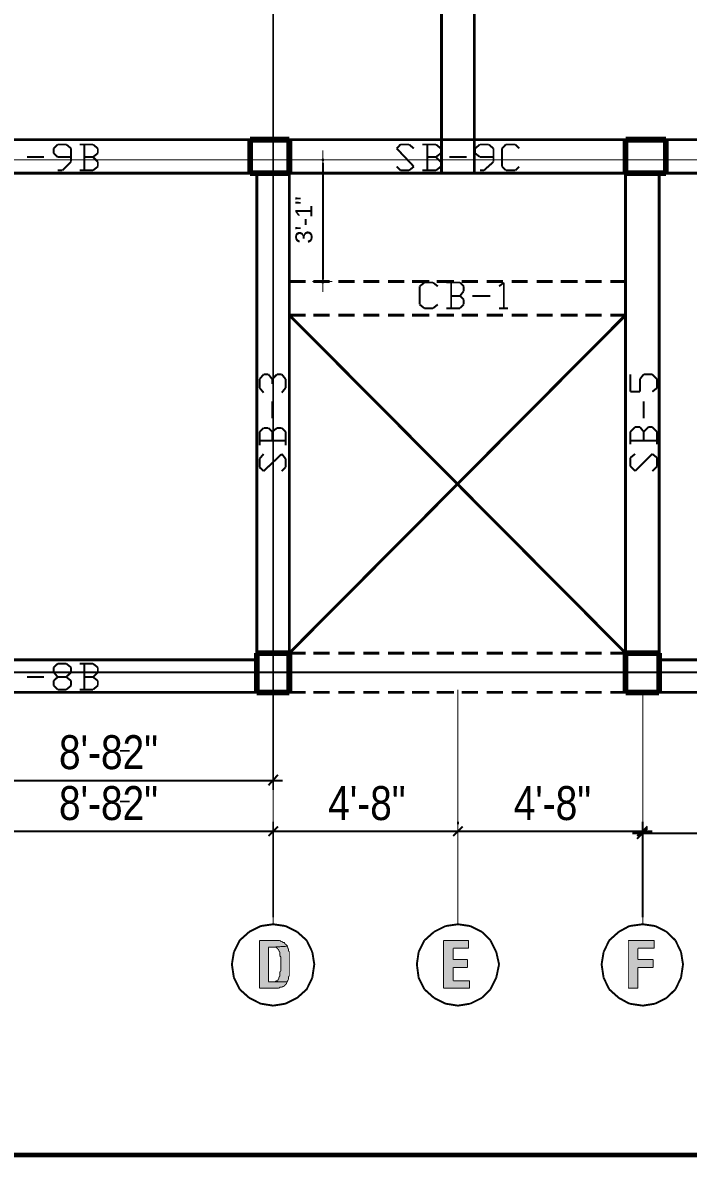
# Model space of a CAD drawing. Header units: millimetres. Extents: x 5 to 350, y 3 to 213.
# Drawn here: x 133.4 to 192.2, y 2.9 to 103.2 of the extents above; entities that cross this region are included whole.
import ezdxf

# ---------------------------------------------------------------- set-up
doc = ezdxf.new("R2010")
doc.units = ezdxf.units.MM
for name, color, linetype in [('H', 251, 'Continuous'), ('P', 255, 'Continuous'), ('T', 255, 'Continuous')]:
    doc.layers.add(name, color=color, linetype=linetype)
doc.styles.get("Standard").update_dxf_attribs({"font": 'arial.ttf'})

msp = doc.modelspace()

# ---------------------------------------------------------------- hatches: boundary and pattern name
at = {"layer": 'H', "linetype": 'Continuous'}
for points in [[(159.773, 91.105), (159.844, 91.193), (159.932, 91.105), (159.773, 91.105)], [(159.844, 91.017), (159.773, 91.105), (159.932, 91.105), (159.844, 91.017)], [(159.932, 91.105), (159.844, 91.193), (159.932, 91.264), (159.932, 91.105)], [(159.932, 90.928), (159.844, 91.017), (159.932, 91.105), (159.932, 90.928)], [(159.932, 91.105), (159.932, 91.264), (160.02, 91.193), (159.932, 91.105)], [(159.932, 91.105), (160.02, 91.193), (160.02, 91.105), (159.932, 91.105)], [(159.932, 90.928), (159.932, 91.105), (160.02, 91.017), (159.932, 90.928)], [(160.02, 91.017), (159.932, 91.105), (160.02, 91.105), (160.02, 91.017)], [(159.773, 80.345), (159.844, 80.433), (159.932, 80.345), (159.773, 80.345)], [(159.844, 80.186), (159.773, 80.345), (159.932, 80.345), (159.844, 80.186)], [(159.932, 80.345), (159.844, 80.433), (159.932, 80.433), (159.932, 80.345)], [(159.844, 80.186), (159.932, 80.345), (159.932, 80.186), (159.844, 80.186)], [(159.932, 80.345), (160.02, 80.433), (160.02, 80.345), (159.932, 80.345)], [(159.932, 80.345), (159.932, 80.433), (160.02, 80.433), (159.932, 80.345)], [(159.932, 80.186), (159.932, 80.345), (160.02, 80.186), (159.932, 80.186)], [(160.02, 80.186), (159.932, 80.345), (160.02, 80.345), (160.02, 80.186)], [(154.34, 17.868), (154.34, 22.102), (156.122, 22.102), (156.21, 22.013), (156.298, 22.013), (156.386, 21.925), (156.545, 21.925), (156.545, 21.837), (156.81, 21.59), (155.452, 21.502), (155.116, 21.502), (155.116, 18.45), (156.81, 18.45), (156.722, 18.38), (156.722, 18.292), (156.457, 18.027), (156.386, 18.027), (156.298, 17.956), (156.122, 17.956), (156.034, 17.868), (154.34, 17.868)], [(170.603, 17.868), (170.603, 22.102), (172.808, 22.102), (172.808, 21.414), (171.45, 21.414), (171.45, 20.408), (172.72, 20.408), (172.72, 19.72), (171.45, 19.72), (171.45, 18.538), (172.896, 18.538), (172.896, 17.868), (170.603, 17.868)], [(186.937, 17.868), (186.937, 22.102), (189.23, 22.102), (189.23, 21.414), (187.784, 21.414), (187.784, 20.408), (189.142, 20.408), (189.142, 19.72), (187.784, 19.72), (187.784, 17.868), (186.937, 17.868)], [(155.698, 18.45), (155.787, 18.538), (155.963, 18.538), (155.963, 18.627), (156.034, 18.715), (156.034, 18.803), (156.122, 18.962), (156.122, 19.297), (156.21, 19.385), (156.21, 20.655), (156.122, 20.743), (156.122, 21.078), (156.034, 21.167), (156.034, 21.255), (155.787, 21.502), (155.452, 21.502), (156.81, 21.59), (156.81, 21.502), (156.88, 21.343), (156.88, 21.167), (156.968, 21.078), (156.968, 18.962), (156.88, 18.874), (156.88, 18.627), (156.81, 18.538), (156.81, 18.45), (155.698, 18.45)]]:
    msp.add_hatch(color=256, dxfattribs=at).paths.add_polyline_path(points)

# ---------------------------------------------------------------- linework, layer by layer
at = {"layer": 'P'}
for points, const_width in [([(155.54, 201.842), (155.54, 35.384)], 0.169), ([(170.427, 130.722), (170.427, 89.923)], 0.254), ([(173.32, 130.722), (173.32, 89.923)], 0.254), ([(80.345, 92.886), (153.494, 92.886)], 0.254), ([(136.49, 92.463), (136.137, 92.11)], 0.169), ([(137.248, 92.463), (136.49, 92.463)], 0.169), ([(137.672, 92.11), (137.248, 92.463)], 0.169), ([(139.612, 92.463), (138.43, 92.463)], 0.169), ([(138.853, 92.463), (138.853, 90.17)], 0.169), ([(140.035, 92.11), (139.612, 92.463)], 0.169), ([(153.494, 89.923), (153.494, 92.886)], 0.508), ([(153.494, 92.886), (156.968, 92.886)], 0.508), ([(156.968, 92.886), (156.968, 89.923)], 0.508), ([(156.968, 92.886), (156.968, 92.886)], 0.508), ([(156.968, 92.886), (186.69, 92.886)], 0.254), ([(166.458, 92.11), (166.793, 92.463)], 0.169), ([(166.793, 92.463), (167.552, 92.463)], 0.169), ([(167.552, 92.463), (167.975, 92.11)], 0.169), ([(169.933, 92.463), (168.734, 92.463)], 0.169), ([(169.157, 92.463), (169.157, 90.17)], 0.169), ([(170.356, 92.11), (169.933, 92.463)], 0.169), ([(173.814, 92.463), (173.39, 92.11)], 0.169), ([(174.59, 92.463), (173.814, 92.463)], 0.169), ([(175.013, 92.11), (174.59, 92.463)], 0.169), ([(175.772, 92.11), (176.107, 92.463)], 0.169), ([(176.107, 92.463), (176.953, 92.463)], 0.169), ([(176.953, 92.463), (177.288, 92.11)], 0.169), ([(186.69, 89.923), (186.69, 92.886)], 0.508), ([(186.69, 92.886), (190.253, 92.886)], 0.508), ([(190.253, 92.886), (190.253, 89.923)], 0.508), ([(190.253, 92.886), (222.338, 92.886)], 0.254), ([(133.773, 91.352), (135.29, 91.352)], 0.169), ([(136.137, 92.11), (136.137, 91.687)], 0.169), ([(136.137, 91.687), (136.49, 91.352)], 0.169), ([(136.49, 91.352), (137.672, 91.352)], 0.169), ([(137.672, 90.928), (137.672, 92.11)], 0.169), ([(139.612, 91.352), (138.853, 91.352)], 0.169), ([(139.612, 91.352), (140.035, 91.687)], 0.169), ([(140.035, 90.928), (139.612, 91.352)], 0.169), ([(140.035, 91.687), (140.035, 92.11)], 0.169), ([(159.932, 90.258), (159.932, 91.952)], 0.085), ([(167.975, 90.505), (166.458, 92.11)], 0.169), ([(169.933, 91.352), (169.157, 91.352)], 0.169), ([(169.933, 91.352), (170.356, 91.687)], 0.169), ([(170.356, 90.928), (169.933, 91.352)], 0.169), ([(170.356, 91.687), (170.356, 92.11)], 0.169), ([(171.115, 91.352), (172.632, 91.352)], 0.169), ([(173.39, 92.11), (173.39, 91.687)], 0.169), ([(173.39, 91.687), (173.814, 91.352)], 0.169), ([(173.814, 91.352), (175.013, 91.352)], 0.169), ([(175.013, 90.928), (175.013, 92.11)], 0.169), ([(175.772, 90.505), (175.772, 92.11)], 0.169), ([(61.718, 91.105), (279.4, 91.105)], 0.085), ([(136.913, 90.17), (137.672, 90.928)], 0.169), ([(139.612, 90.17), (140.035, 90.505)], 0.169), ([(140.035, 90.505), (140.035, 90.928)], 0.169), ([(158.997, 91.105), (160.778, 91.105)], 0.085), ([(159.932, 90.84), (159.932, 80.522)], 0.169), ([(166.458, 90.505), (166.793, 90.17)], 0.169), ([(167.552, 90.17), (167.975, 90.505)], 0.169), ([(169.933, 90.17), (170.356, 90.505)], 0.169), ([(170.356, 90.505), (170.356, 90.928)], 0.169), ([(174.166, 90.17), (175.013, 90.928)], 0.169), ([(176.107, 90.17), (175.772, 90.505)], 0.169), ([(177.288, 90.505), (176.953, 90.17)], 0.169), ([(115.57, 89.923), (153.494, 89.923)], 0.254), ([(136.49, 90.17), (136.913, 90.17)], 0.169), ([(138.43, 90.17), (139.612, 90.17)], 0.169), ([(156.968, 89.923), (153.494, 89.923)], 0.508), ([(154.093, 47.502), (154.093, 89.923)], 0.254), ([(156.968, 89.923), (186.69, 89.923)], 0.254), ([(156.968, 47.502), (156.968, 89.923)], 0.254), ([(166.793, 90.17), (167.552, 90.17)], 0.169), ([(168.734, 90.17), (169.933, 90.17)], 0.169), ([(173.814, 90.17), (174.166, 90.17)], 0.169), ([(176.953, 90.17), (176.107, 90.17)], 0.169), ([(190.253, 89.923), (186.69, 89.923)], 0.508), ([(186.69, 89.923), (186.69, 89.923)], 0.508), ([(186.69, 47.502), (186.69, 89.923)], 0.254), ([(189.653, 47.502), (189.653, 89.923)], 0.254), ([(190.253, 89.923), (222.338, 89.923)], 0.254), ([(156.968, 80.345), (158.415, 80.345)], 0.254), ([(160.778, 80.345), (158.997, 80.345)], 0.085), ([(159.085, 80.345), (160.532, 80.345)], 0.254), ([(159.932, 81.192), (159.932, 79.41)], 0.085), ([(161.29, 80.345), (162.736, 80.345)], 0.254), ([(163.495, 80.345), (164.924, 80.345)], 0.254), ([(165.7, 80.345), (167.128, 80.345)], 0.254), ([(167.816, 80.345), (169.333, 80.345)], 0.254), ([(168.487, 79.922), (168.91, 80.257)], 0.169), ([(168.91, 80.257), (169.668, 80.257)], 0.169), ([(169.668, 80.257), (170.092, 79.922)], 0.169), ([(170.004, 80.345), (171.538, 80.345)], 0.254), ([(172.05, 80.257), (170.85, 80.257)], 0.169), ([(171.274, 80.257), (171.274, 77.982)], 0.169), ([(172.385, 79.922), (172.05, 80.257)], 0.169), ([(172.208, 80.345), (173.655, 80.345)], 0.254), ([(174.413, 80.345), (175.86, 80.345)], 0.254), ([(175.507, 79.922), (175.93, 80.257)], 0.169), ([(175.93, 80.257), (175.93, 77.982)], 0.169), ([(176.618, 80.345), (178.047, 80.345)], 0.254), ([(178.823, 80.345), (180.252, 80.345)], 0.254), ([(180.94, 80.345), (182.457, 80.345)], 0.254), ([(183.127, 80.345), (184.573, 80.345)], 0.254), ([(185.332, 80.345), (186.69, 80.345)], 0.254), ([(168.487, 78.317), (168.487, 79.922)], 0.169), ([(172.05, 79.075), (172.385, 79.498)], 0.169), ([(172.385, 79.498), (172.385, 79.922)], 0.169), ([(168.91, 77.982), (168.487, 78.317)], 0.169), ([(170.092, 78.317), (169.668, 77.982)], 0.169), ([(172.05, 79.075), (171.274, 79.075)], 0.169), ([(172.385, 78.74), (172.05, 79.075)], 0.169), ([(172.05, 77.982), (172.385, 78.317)], 0.169), ([(172.385, 78.317), (172.385, 78.74)], 0.169), ([(173.143, 79.075), (174.748, 79.075)], 0.169), ([(156.968, 77.382), (186.69, 47.502)], 0.254), ([(186.69, 77.382), (156.968, 47.502)], 0.254), ([(156.968, 77.382), (158.415, 77.382)], 0.254), ([(159.085, 77.382), (160.532, 77.382)], 0.254), ([(161.29, 77.382), (162.736, 77.382)], 0.254), ([(163.495, 77.382), (164.924, 77.382)], 0.254), ([(165.7, 77.382), (167.128, 77.382)], 0.254), ([(167.816, 77.382), (169.333, 77.382)], 0.254), ([(169.668, 77.982), (168.91, 77.982)], 0.169), ([(170.004, 77.382), (171.538, 77.382)], 0.254), ([(170.85, 77.982), (172.05, 77.982)], 0.169), ([(172.208, 77.382), (173.655, 77.382)], 0.254), ([(174.413, 77.382), (175.86, 77.382)], 0.254), ([(175.507, 77.982), (176.283, 77.982)], 0.169), ([(176.618, 77.382), (178.047, 77.382)], 0.254), ([(178.823, 77.382), (180.252, 77.382)], 0.254), ([(180.94, 77.382), (182.457, 77.382)], 0.254), ([(183.127, 77.382), (184.573, 77.382)], 0.254), ([(185.332, 77.382), (186.69, 77.382)], 0.254), ([(154.34, 71.72), (154.693, 72.143)], 0.169), ([(154.693, 72.143), (155.116, 72.143)], 0.169), ([(155.116, 72.143), (155.452, 71.72)], 0.169), ([(155.452, 71.72), (155.875, 72.143)], 0.169), ([(155.875, 72.143), (156.298, 72.143)], 0.169), ([(156.298, 72.143), (156.633, 71.72)], 0.169), ([(187.113, 70.608), (187.113, 72.143)], 0.169), ([(188.295, 72.143), (187.96, 71.72)], 0.169), ([(189.054, 72.143), (188.295, 72.143)], 0.169), ([(189.477, 71.72), (189.054, 72.143)], 0.169), ([(154.34, 70.944), (154.34, 71.72)], 0.169), ([(155.452, 71.72), (155.452, 71.296)], 0.169), ([(156.633, 71.72), (156.633, 70.944)], 0.169), ([(187.96, 71.72), (187.96, 70.608)], 0.169), ([(189.477, 70.944), (189.477, 71.72)], 0.169), ([(154.693, 70.52), (154.34, 70.944)], 0.169), ([(156.633, 70.944), (156.298, 70.52)], 0.169), ([(187.96, 70.608), (187.113, 70.608)], 0.169), ([(189.054, 70.608), (189.477, 70.944)], 0.169), ([(155.452, 68.245), (155.452, 69.762)], 0.169), ([(188.295, 68.245), (188.295, 69.762)], 0.169), ([(154.693, 67.398), (154.34, 67.063)], 0.169), ([(155.116, 67.398), (154.693, 67.398)], 0.169), ([(155.452, 67.063), (155.116, 67.398)], 0.169), ([(155.875, 67.398), (155.452, 67.063)], 0.169), ([(156.298, 67.398), (155.875, 67.398)], 0.169), ([(156.633, 67.063), (156.298, 67.398)], 0.169), ([(187.537, 67.486), (187.113, 67.063)], 0.169), ([(187.96, 67.486), (187.537, 67.486)], 0.169), ([(188.295, 67.063), (187.96, 67.486)], 0.169), ([(188.718, 67.486), (188.295, 67.063)], 0.169), ([(189.054, 67.486), (188.718, 67.486)], 0.169), ([(189.477, 67.063), (189.054, 67.486)], 0.169), ([(154.34, 67.063), (154.34, 65.864)], 0.169), ([(154.34, 66.287), (156.633, 66.287)], 0.169), ([(155.452, 67.063), (155.452, 66.287)], 0.169), ([(156.633, 65.864), (156.633, 67.063)], 0.169), ([(187.113, 67.063), (187.113, 65.952)], 0.169), ([(187.113, 66.287), (189.477, 66.287)], 0.169), ([(188.295, 67.063), (188.295, 66.287)], 0.169), ([(189.477, 65.952), (189.477, 67.063)], 0.169), ([(154.34, 64.682), (154.693, 65.105)], 0.169), ([(154.34, 63.923), (154.34, 64.682)], 0.169), ([(156.298, 65.105), (154.693, 63.588)], 0.169), ([(156.633, 64.682), (156.298, 65.105)], 0.169), ([(156.633, 63.923), (156.633, 64.682)], 0.169), ([(187.113, 64.77), (187.537, 65.105)], 0.169), ([(187.113, 64.012), (187.113, 64.77)], 0.169), ([(189.054, 65.105), (187.537, 63.588)], 0.169), ([(189.477, 64.77), (189.054, 65.105)], 0.169), ([(189.477, 64.012), (189.477, 64.77)], 0.169), ([(154.693, 63.588), (154.34, 63.923)], 0.169), ([(156.298, 63.588), (156.633, 63.923)], 0.169), ([(187.537, 63.588), (187.113, 64.012)], 0.169), ([(189.054, 63.588), (189.477, 64.012)], 0.169), ([(156.968, 47.502), (154.093, 47.502)], 0.508), ([(154.093, 47.502), (154.093, 44.027)], 0.508), ([(156.968, 44.027), (156.968, 47.502)], 0.508), ([(156.968, 47.502), (158.415, 47.502)], 0.254), ([(159.085, 47.502), (160.532, 47.502)], 0.254), ([(161.29, 47.502), (162.736, 47.502)], 0.254), ([(163.495, 47.502), (164.924, 47.502)], 0.254), ([(165.7, 47.502), (167.128, 47.502)], 0.254), ([(167.816, 47.502), (169.333, 47.502)], 0.254), ([(170.004, 47.502), (171.538, 47.502)], 0.254), ([(172.208, 47.502), (173.655, 47.502)], 0.254), ([(174.413, 47.502), (175.86, 47.502)], 0.254), ([(176.618, 47.502), (178.047, 47.502)], 0.254), ([(178.823, 47.502), (180.252, 47.502)], 0.254), ([(180.94, 47.502), (182.457, 47.502)], 0.254), ([(183.127, 47.502), (184.573, 47.502)], 0.254), ([(185.332, 47.502), (186.69, 47.502)], 0.254), ([(189.653, 47.502), (186.69, 47.502)], 0.508), ([(186.69, 47.502), (186.69, 44.027)], 0.508), ([(189.653, 44.027), (189.653, 47.502)], 0.508), ([(115.57, 46.902), (154.093, 46.902)], 0.254), ([(136.49, 46.567), (136.137, 46.232)], 0.169), ([(136.137, 46.232), (136.137, 45.808)], 0.169), ([(137.248, 46.567), (136.49, 46.567)], 0.169), ([(137.672, 46.232), (137.248, 46.567)], 0.169), ([(137.672, 45.808), (137.672, 46.232)], 0.169), ([(139.612, 46.567), (138.43, 46.567)], 0.169), ([(138.853, 46.567), (138.853, 44.274)], 0.169), ([(140.035, 46.232), (139.612, 46.567)], 0.169), ([(140.035, 45.808), (140.035, 46.232)], 0.169), ([(189.653, 46.902), (222.338, 46.902)], 0.254), ([(77.982, 45.808), (280.158, 45.808)], 0.169), ([(133.773, 45.385), (135.29, 45.385)], 0.169), ([(136.137, 45.808), (136.49, 45.385)], 0.169), ([(136.137, 45.05), (136.49, 45.385)], 0.169), ([(136.49, 45.385), (137.248, 45.385)], 0.169), ([(137.248, 45.385), (137.672, 45.808)], 0.169), ([(137.248, 45.385), (137.672, 45.05)], 0.169), ([(139.612, 45.385), (138.853, 45.385)], 0.169), ([(139.612, 45.385), (140.035, 45.808)], 0.169), ([(140.035, 45.05), (139.612, 45.385)], 0.169), ([(115.57, 44.027), (154.093, 44.027)], 0.254), ([(136.137, 44.626), (136.137, 45.05)], 0.169), ([(136.49, 44.274), (136.137, 44.626)], 0.169), ([(137.248, 44.274), (136.49, 44.274)], 0.169), ([(137.672, 44.626), (137.248, 44.274)], 0.169), ([(137.672, 45.05), (137.672, 44.626)], 0.169), ([(138.43, 44.274), (139.612, 44.274)], 0.169), ([(139.612, 44.274), (140.035, 44.626)], 0.169), ([(140.035, 44.626), (140.035, 45.05)], 0.169), ([(154.093, 44.027), (156.968, 44.027)], 0.508), ([(154.093, 44.027), (154.093, 44.027)], 0.508), ([(155.54, 23.53), (155.54, 44.274)], 0.085), ([(156.968, 44.027), (158.415, 44.027)], 0.254), ([(159.085, 44.027), (160.532, 44.027)], 0.254), ([(161.29, 44.027), (162.736, 44.027)], 0.254), ([(163.495, 44.027), (164.924, 44.027)], 0.254), ([(165.7, 44.027), (167.128, 44.027)], 0.254), ([(167.816, 44.027), (169.333, 44.027)], 0.254), ([(170.004, 44.027), (171.538, 44.027)], 0.254), ([(171.873, 23.53), (171.873, 44.274)], 0.085), ([(172.208, 44.027), (173.655, 44.027)], 0.254), ([(174.413, 44.027), (175.86, 44.027)], 0.254), ([(176.618, 44.027), (178.047, 44.027)], 0.254), ([(178.823, 44.027), (180.252, 44.027)], 0.254), ([(180.94, 44.027), (182.457, 44.027)], 0.254), ([(183.127, 44.027), (184.573, 44.027)], 0.254), ([(185.332, 44.027), (186.69, 44.027)], 0.254), ([(186.69, 44.027), (189.653, 44.027)], 0.508), ([(186.69, 44.027), (186.69, 44.027)], 0.508), ([(188.207, 23.53), (188.207, 44.274)], 0.085), ([(189.653, 44.027), (222.338, 44.027)], 0.254), ([(141.993, 38.858), (142.84, 38.858)], 0.169), ([(124.213, 36.23), (156.386, 36.23)], 0.169), ([(155.116, 35.807), (155.963, 36.742)], 0.169), ([(141.993, 34.378), (142.84, 34.378)], 0.169), ([(155.116, 31.327), (155.963, 32.173)], 0.169), ([(155.963, 32.173), (155.116, 31.327)], 0.169), ([(155.54, 24.13), (155.54, 32.597)], 0.169), ([(155.54, 24.13), (155.54, 32.597)], 0.169), ([(171.45, 31.327), (172.297, 32.173)], 0.169), ([(172.297, 32.173), (171.45, 31.327)], 0.169), ([(171.873, 32.35), (171.873, 32.597)], 0.169), ([(171.873, 32.35), (171.873, 32.597)], 0.169), ([(187.713, 31.327), (188.63, 32.173)], 0.169), ([(188.207, 24.13), (188.207, 32.597)], 0.169), ([(188.207, 24.13), (188.207, 32.42)], 0.169), ([(124.213, 31.75), (156.386, 31.75)], 0.169), ([(154.693, 31.75), (172.72, 31.75)], 0.169), ([(170.938, 31.75), (189.054, 31.75)], 0.169), ([(187.29, 31.574), (219.957, 31.574)], 0.169), ([(188.63, 31.997), (187.713, 31.08)], 0.169), ([(154.428, 23.372), (153.423, 22.86)], 0.169), ([(155.54, 23.53), (154.428, 23.372)], 0.169), ([(156.633, 23.372), (155.54, 23.53)], 0.169), ([(157.656, 22.86), (156.633, 23.372)], 0.169), ([(170.78, 23.372), (169.757, 22.86)], 0.169), ([(171.873, 23.53), (170.78, 23.372)], 0.169), ([(172.967, 23.372), (171.873, 23.53)], 0.169), ([(173.99, 22.86), (172.967, 23.372)], 0.169), ([(187.025, 23.372), (186.09, 22.86)], 0.169), ([(188.207, 23.53), (187.025, 23.372)], 0.169), ([(189.318, 23.372), (188.207, 23.53)], 0.169), ([(190.324, 22.86), (189.318, 23.372)], 0.169), ([(152.576, 22.102), (152.065, 21.078)], 0.169), ([(153.423, 22.86), (152.576, 22.102)], 0.169), ([(155.61, 22.102), (154.34, 22.102)], 0.085), ([(154.34, 22.102), (154.34, 17.868)], 0.085), ([(155.698, 22.102), (155.61, 22.102)], 0.085), ([(155.875, 22.102), (155.698, 22.102)], 0.085), ([(155.963, 22.102), (155.875, 22.102)], 0.085), ([(156.034, 22.102), (155.963, 22.102)], 0.085), ([(156.122, 22.102), (156.034, 22.102)], 0.085), ([(156.21, 22.013), (156.122, 22.102)], 0.085), ([(158.503, 22.102), (157.656, 22.86)], 0.169), ([(158.997, 21.078), (158.503, 22.102)], 0.169), ([(168.91, 22.102), (168.398, 21.078)], 0.169), ([(169.757, 22.86), (168.91, 22.102)], 0.169), ([(172.808, 22.102), (170.603, 22.102)], 0.085), ([(170.603, 22.102), (170.603, 17.868)], 0.085), ([(172.808, 21.414), (172.808, 22.102)], 0.085), ([(174.748, 22.102), (173.99, 22.86)], 0.169), ([(175.26, 21.078), (174.748, 22.102)], 0.169), ([(185.244, 22.102), (184.75, 21.078)], 0.169), ([(186.09, 22.86), (185.244, 22.102)], 0.169), ([(189.23, 22.102), (186.937, 22.102)], 0.085), ([(186.937, 22.102), (186.937, 17.868)], 0.085), ([(189.23, 21.414), (189.23, 22.102)], 0.085), ([(191.1, 22.102), (190.324, 22.86)], 0.169), ([(191.594, 21.078), (191.1, 22.102)], 0.169), ([(152.065, 21.078), (151.888, 19.985)], 0.169), ([(155.116, 18.45), (155.116, 21.502)], 0.085), ([(155.116, 21.502), (155.452, 21.502)], 0.085), ([(156.81, 21.59), (155.452, 21.502)], 0.085), ([(155.452, 21.502), (156.81, 21.59)], 0.085), ([(155.452, 21.502), (155.61, 21.502)], 0.085), ([(155.61, 21.502), (155.698, 21.502)], 0.085), ([(155.698, 21.502), (155.787, 21.502)], 0.085), ([(155.787, 21.502), (155.875, 21.414)], 0.085), ([(155.875, 21.414), (155.963, 21.343)], 0.085), ([(155.963, 21.343), (156.034, 21.255)], 0.085), ([(156.034, 21.255), (156.034, 21.167)], 0.085), ([(156.034, 21.167), (156.122, 21.078)], 0.085), ([(156.122, 21.078), (156.122, 20.92)], 0.085), ([(156.298, 22.013), (156.21, 22.013)], 0.085), ([(156.386, 21.925), (156.298, 22.013)], 0.085), ([(156.545, 21.925), (156.386, 21.925)], 0.085), ([(156.545, 21.837), (156.545, 21.925)], 0.085), ([(156.633, 21.766), (156.545, 21.837)], 0.085), ([(156.722, 21.678), (156.633, 21.766)], 0.085), ([(156.81, 21.59), (156.722, 21.678)], 0.085), ([(156.81, 21.502), (156.81, 21.59)], 0.085), ([(156.88, 21.343), (156.81, 21.502)], 0.085), ([(156.88, 21.255), (156.88, 21.343)], 0.085), ([(156.88, 21.167), (156.88, 21.255)], 0.085), ([(156.968, 21.078), (156.88, 21.167)], 0.085), ([(156.968, 20.99), (156.968, 21.078)], 0.085), ([(159.173, 19.985), (158.997, 21.078)], 0.169), ([(168.398, 21.078), (168.24, 19.985)], 0.169), ([(171.45, 20.408), (171.45, 21.414)], 0.085), ([(171.45, 21.414), (172.808, 21.414)], 0.085), ([(175.507, 19.985), (175.26, 21.078)], 0.169), ([(184.75, 21.078), (184.573, 19.985)], 0.169), ([(187.784, 20.408), (187.784, 21.414)], 0.085), ([(187.784, 21.414), (189.23, 21.414)], 0.085), ([(191.77, 19.985), (191.594, 21.078)], 0.169), ([(151.888, 19.985), (152.065, 18.803)], 0.169), ([(156.122, 20.92), (156.122, 20.832)], 0.085), ([(156.122, 20.832), (156.122, 20.743)], 0.085), ([(156.122, 20.743), (156.21, 20.655)], 0.085), ([(156.21, 20.655), (156.21, 20.567)], 0.085), ([(156.21, 20.567), (156.21, 20.496)], 0.085), ([(156.21, 20.496), (156.21, 20.32)], 0.085), ([(156.21, 20.32), (156.21, 20.144)], 0.085), ([(156.21, 20.144), (156.21, 20.073)], 0.085), ([(156.21, 20.073), (156.21, 19.985)], 0.085), ([(156.968, 20.92), (156.968, 20.99)], 0.085), ([(156.968, 20.832), (156.968, 20.92)], 0.085), ([(156.968, 20.655), (156.968, 20.832)], 0.085), ([(156.968, 20.567), (156.968, 20.655)], 0.085), ([(156.968, 20.408), (156.968, 20.567)], 0.085), ([(156.968, 20.32), (156.968, 20.408)], 0.085), ([(156.968, 20.232), (156.968, 20.32)], 0.085), ([(156.968, 20.073), (156.968, 20.232)], 0.085), ([(156.968, 19.985), (156.968, 20.073)], 0.085), ([(158.997, 18.803), (159.173, 19.985)], 0.169), ([(159.173, 19.985), (159.173, 19.985)], 0.169), ([(168.24, 19.985), (168.398, 18.803)], 0.169), ([(172.72, 20.408), (171.45, 20.408)], 0.085), ([(172.72, 19.72), (172.72, 20.408)], 0.085), ([(175.26, 18.803), (175.507, 19.985)], 0.169), ([(175.507, 19.985), (175.507, 19.985)], 0.169), ([(184.573, 19.985), (184.75, 18.803)], 0.169), ([(189.142, 20.408), (187.784, 20.408)], 0.085), ([(189.142, 19.72), (189.142, 20.408)], 0.085), ([(191.594, 18.803), (191.77, 19.985)], 0.169), ([(191.77, 19.985), (191.77, 19.985)], 0.169), ([(156.21, 19.385), (156.122, 19.297)], 0.085), ([(156.122, 19.297), (156.122, 19.226)], 0.085), ([(156.122, 19.226), (156.122, 19.138)], 0.085), ([(156.122, 19.138), (156.122, 19.05)], 0.085), ([(156.122, 19.05), (156.122, 18.962)], 0.085), ([(156.21, 19.985), (156.21, 19.808)], 0.085), ([(156.21, 19.808), (156.21, 19.72)], 0.085), ([(156.21, 19.72), (156.21, 19.562)], 0.085), ([(156.21, 19.562), (156.21, 19.473)], 0.085), ([(156.21, 19.473), (156.21, 19.385)], 0.085), ([(156.968, 19.808), (156.968, 19.985)], 0.085), ([(156.968, 19.65), (156.968, 19.808)], 0.085), ([(156.968, 19.562), (156.968, 19.65)], 0.085), ([(156.968, 19.473), (156.968, 19.562)], 0.085), ([(156.968, 19.297), (156.968, 19.473)], 0.085), ([(156.968, 19.226), (156.968, 19.297)], 0.085), ([(156.968, 19.138), (156.968, 19.226)], 0.085), ([(156.968, 19.05), (156.968, 19.138)], 0.085), ([(156.968, 18.962), (156.968, 19.05)], 0.085), ([(171.45, 18.538), (171.45, 19.72)], 0.085), ([(171.45, 19.72), (172.72, 19.72)], 0.085), ([(187.784, 17.868), (187.784, 19.72)], 0.085), ([(187.784, 19.72), (189.142, 19.72)], 0.085), ([(152.065, 18.803), (152.576, 17.78)], 0.169), ([(155.452, 18.45), (155.116, 18.45)], 0.085), ([(155.116, 18.45), (156.81, 18.45)], 0.085), ([(156.81, 18.45), (155.116, 18.45)], 0.085), ([(155.61, 18.45), (155.452, 18.45)], 0.085), ([(155.698, 18.45), (155.61, 18.45)], 0.085), ([(155.787, 18.538), (155.698, 18.45)], 0.085), ([(155.963, 18.538), (155.787, 18.538)], 0.085), ([(156.034, 18.715), (155.963, 18.627)], 0.085), ([(155.963, 18.627), (155.963, 18.538)], 0.085), ([(156.122, 18.962), (156.034, 18.803)], 0.085), ([(156.034, 18.803), (156.034, 18.715)], 0.085), ([(156.298, 17.956), (156.386, 18.027)], 0.085), ([(156.386, 18.027), (156.457, 18.027)], 0.085), ([(156.457, 18.027), (156.545, 18.115)], 0.085), ([(156.545, 18.115), (156.633, 18.203)], 0.085), ([(156.633, 18.203), (156.722, 18.292)], 0.085), ([(156.722, 18.38), (156.81, 18.45)], 0.085), ([(156.722, 18.292), (156.722, 18.38)], 0.085), ([(156.81, 18.538), (156.88, 18.627)], 0.085), ([(156.81, 18.45), (156.81, 18.538)], 0.085), ([(156.88, 18.874), (156.968, 18.962)], 0.085), ([(156.88, 18.715), (156.88, 18.874)], 0.085), ([(156.88, 18.627), (156.88, 18.715)], 0.085), ([(158.503, 17.78), (158.997, 18.803)], 0.169), ([(168.398, 18.803), (168.91, 17.78)], 0.169), ([(172.896, 18.538), (171.45, 18.538)], 0.085), ([(172.896, 17.868), (172.896, 18.538)], 0.085), ([(174.748, 17.78), (175.26, 18.803)], 0.169), ([(184.75, 18.803), (185.244, 17.78)], 0.169), ([(191.1, 17.78), (191.594, 18.803)], 0.169), ([(152.576, 17.78), (153.423, 17.022)], 0.169), ([(153.423, 17.022), (154.428, 16.51)], 0.169), ([(154.34, 17.868), (155.363, 17.868)], 0.085), ([(155.363, 17.868), (155.452, 17.868)], 0.085), ([(155.452, 17.868), (155.61, 17.868)], 0.085), ([(155.61, 17.868), (155.698, 17.868)], 0.085), ([(155.698, 17.868), (155.875, 17.868)], 0.085), ([(155.875, 17.868), (155.963, 17.868)], 0.085), ([(155.963, 17.868), (156.034, 17.868)], 0.085), ([(156.034, 17.868), (156.122, 17.956)], 0.085), ([(156.122, 17.956), (156.21, 17.956)], 0.085), ([(156.21, 17.956), (156.298, 17.956)], 0.085), ([(156.633, 16.51), (157.656, 17.022)], 0.169), ([(157.656, 17.022), (158.503, 17.78)], 0.169), ([(168.91, 17.78), (169.757, 17.022)], 0.169), ([(169.757, 17.022), (170.78, 16.51)], 0.169), ([(170.603, 17.868), (172.896, 17.868)], 0.085), ([(172.967, 16.51), (173.99, 17.022)], 0.169), ([(173.99, 17.022), (174.748, 17.78)], 0.169), ([(185.244, 17.78), (186.09, 17.022)], 0.169), ([(186.09, 17.022), (187.025, 16.51)], 0.169), ([(186.937, 17.868), (187.784, 17.868)], 0.085), ([(189.318, 16.51), (190.324, 17.022)], 0.169), ([(190.324, 17.022), (191.1, 17.78)], 0.169), ([(154.428, 16.51), (155.54, 16.334)], 0.169), ([(155.54, 16.334), (156.633, 16.51)], 0.169), ([(170.78, 16.51), (171.873, 16.334)], 0.169), ([(171.873, 16.334), (172.967, 16.51)], 0.169), ([(187.025, 16.51), (188.207, 16.334)], 0.169), ([(188.207, 16.334), (189.318, 16.51)], 0.169), ([(350.273, 3.14), (5.256, 3.14)], 0.423), ([(350.273, 3.14), (5.256, 3.14)], 0.423)]:
    msp.add_lwpolyline(points, dxfattribs=dict(at, const_width=const_width))

# ---------------------------------------------------------------- texts
at = {"layer": 'T', "insert": (157.5, 83.7), "char_height": 1.5, "attachment_point": 1, "rotation": 90}
msp.add_mtext('{\\fArial|b0|i0|c0|p18;3\'-1"}', dxfattribs=at)
at = {"layer": 'T', "char_height": 3, "attachment_point": 7}
for s, insert in [('{\\fArial Narrow|b0|i0|c0|p18;8\'-82"}', (136.6, 37.2)), ('{\\fArial Narrow|b0|i0|c0|p18;8\'-82"}', (136.6, 32.7)), ('{\\fArial Narrow|b0|i0|c0|p18;4\'-8"}', (160.4, 32.7)), ('{\\fArial Narrow|b0|i0|c0|p18;4\'-8"}', (176.8, 32.7))]:
    msp.add_mtext(s, dxfattribs=dict(at, insert=insert))

doc.saveas('drawing.dxf')
